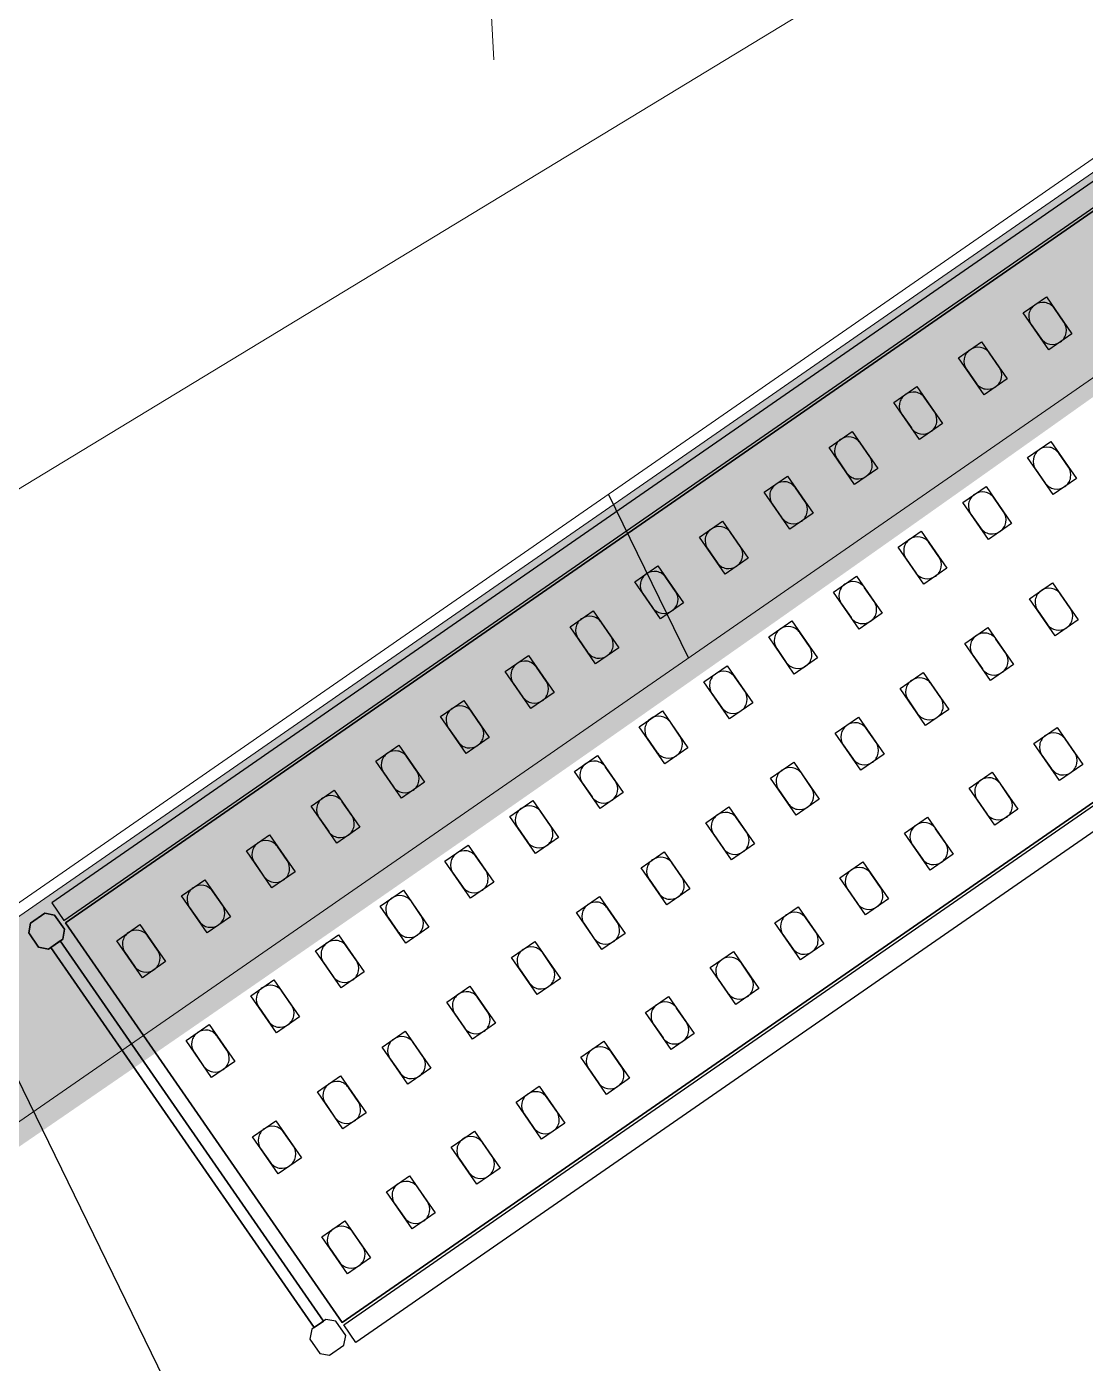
# Model space of a CAD drawing. Header units: millimetres. Extents: x 9159 to 17971, y 10368 to 13314.
# Drawn here: x 13920 to 14014.1, y 11922.2 to 12041 of the extents above; entities that cross this region are included whole.
import ezdxf

# ---------------------------------------------------------------- set-up
doc = ezdxf.new("R2010")
doc.units = ezdxf.units.MM
doc.header["$LTSCALE"] = 5
for name, color, linetype in [('200-EquipBlack-3d', 250, 'Continuous'), ('200-EquipBorder-2d', 9, 'Continuous'), ('200-EquipInternal-2d', 252, 'Continuous'), ('200-EquipSteel-3d', 9, 'Continuous')]:
    doc.layers.add(name, color=color, linetype=linetype)
doc.layers.add('200-InsPoint-3D', color=3, linetype='Continuous', plot=False)
for name, color, linetype, lineweight in [('A-DUVAR', 5, 'Continuous', 18), ('fusya-hatch', 230, 'Continuous', 0), ('SAF_DOSEME-TAS3', 251, 'Continuous', 0), ('SİLME  İZ', 42, 'Continuous', 0)]:
    doc.layers.add(name, color=color, linetype=linetype, lineweight=lineweight)

# ---------------------------------------------------------------- blocks, each defined once
blk = doc.blocks.new('BLS2580')
at = {"layer": '200-EquipBlack-3d'}
for points, elevation in [([(105.5, -120.5), (80.5, -120.5), (80.5, -80.5), (105.5, -80.5)], 1617), ([(105.5, -120.5), (80.5, -120.5), (80.5, -80.5), (105.5, -80.5)], 1167), ([(105.5, -120.5), (80.5, -120.5), (80.5, -80.5), (105.5, -80.5)], 717), ([(105.5, -120.5), (80.5, -120.5), (80.5, -80.5), (105.5, -80.5)], 267), ([(175.5, -120.5), (150.5, -120.5), (150.5, -80.5), (175.5, -80.5)], 1617), ([(175.5, -120.5), (150.5, -120.5), (150.5, -80.5), (175.5, -80.5)], 1167), ([(175.5, -120.5), (150.5, -120.5), (150.5, -80.5), (175.5, -80.5)], 717), ([(175.5, -120.5), (150.5, -120.5), (150.5, -80.5), (175.5, -80.5)], 267), ([(245.5, -120.5), (220.5, -120.5), (220.5, -80.5), (245.5, -80.5)], 1617), ([(245.5, -120.5), (220.5, -120.5), (220.5, -80.5), (245.5, -80.5)], 267), ([(245.5, -120.5), (220.5, -120.5), (220.5, -80.5), (245.5, -80.5)], 717), ([(245.5, -120.5), (220.5, -120.5), (220.5, -80.5), (245.5, -80.5)], 1167), ([(315.5, -120.5), (290.5, -120.5), (290.5, -80.5), (315.5, -80.5)], 1617), ([(315.5, -120.5), (290.5, -120.5), (290.5, -80.5), (315.5, -80.5)], 267), ([(315.5, -120.5), (290.5, -120.5), (290.5, -80.5), (315.5, -80.5)], 717), ([(315.5, -120.5), (290.5, -120.5), (290.5, -80.5), (315.5, -80.5)], 1167), ([(385.5, -120.5), (360.5, -120.5), (360.5, -80.5), (385.5, -80.5)], 1617), ([(385.5, -120.5), (360.5, -120.5), (360.5, -80.5), (385.5, -80.5)], 267), ([(385.5, -120.5), (360.5, -120.5), (360.5, -80.5), (385.5, -80.5)], 717), ([(385.5, -120.5), (360.5, -120.5), (360.5, -80.5), (385.5, -80.5)], 1167), ([(455.5, -120.5), (430.5, -120.5), (430.5, -80.5), (455.5, -80.5)], 1617), ([(455.5, -120.5), (430.5, -120.5), (430.5, -80.5), (455.5, -80.5)], 267), ([(455.5, -120.5), (430.5, -120.5), (430.5, -80.5), (455.5, -80.5)], 717), ([(455.5, -120.5), (430.5, -120.5), (430.5, -80.5), (455.5, -80.5)], 1167), ([(525.5, -120.5), (500.5, -120.5), (500.5, -80.5), (525.5, -80.5)], 1617), ([(525.5, -120.5), (500.5, -120.5), (500.5, -80.5), (525.5, -80.5)], 1167), ([(525.5, -120.5), (500.5, -120.5), (500.5, -80.5), (525.5, -80.5)], 717), ([(525.5, -120.5), (500.5, -120.5), (500.5, -80.5), (525.5, -80.5)], 267), ([(595.5, -120.5), (570.5, -120.5), (570.5, -80.5), (595.5, -80.5)], 1617), ([(595.5, -120.5), (570.5, -120.5), (570.5, -80.5), (595.5, -80.5)], 1167), ([(595.5, -120.5), (570.5, -120.5), (570.5, -80.5), (595.5, -80.5)], 717), ([(595.5, -120.5), (570.5, -120.5), (570.5, -80.5), (595.5, -80.5)], 267), ([(665.5, -120.5), (640.5, -120.5), (640.5, -80.5), (665.5, -80.5)], 1617), ([(665.5, -120.5), (640.5, -120.5), (640.5, -80.5), (665.5, -80.5)], 1167), ([(665.5, -120.5), (640.5, -120.5), (640.5, -80.5), (665.5, -80.5)], 717), ([(665.5, -120.5), (640.5, -120.5), (640.5, -80.5), (665.5, -80.5)], 267), ([(735.5, -120.5), (710.5, -120.5), (710.5, -80.5), (735.5, -80.5)], 1617), ([(735.5, -120.5), (710.5, -120.5), (710.5, -80.5), (735.5, -80.5)], 1167), ([(735.5, -120.5), (710.5, -120.5), (710.5, -80.5), (735.5, -80.5)], 717), ([(735.5, -120.5), (710.5, -120.5), (710.5, -80.5), (735.5, -80.5)], 267), ([(805.5, -120.5), (780.5, -120.5), (780.5, -80.5), (805.5, -80.5)], 1617), ([(805.5, -120.5), (780.5, -120.5), (780.5, -80.5), (805.5, -80.5)], 1167), ([(805.5, -120.5), (780.5, -120.5), (780.5, -80.5), (805.5, -80.5)], 717), ([(805.5, -120.5), (780.5, -120.5), (780.5, -80.5), (805.5, -80.5)], 267), ([(875.5, -120.5), (850.5, -120.5), (850.5, -80.5), (875.5, -80.5)], 1617), ([(875.5, -120.5), (850.5, -120.5), (850.5, -80.5), (875.5, -80.5)], 267), ([(875.5, -120.5), (850.5, -120.5), (850.5, -80.5), (875.5, -80.5)], 717), ([(875.5, -120.5), (850.5, -120.5), (850.5, -80.5), (875.5, -80.5)], 1167), ([(945.5, -120.5), (920.5, -120.5), (920.5, -80.5), (945.5, -80.5)], 1617), ([(945.5, -120.5), (920.5, -120.5), (920.5, -80.5), (945.5, -80.5)], 267), ([(945.5, -120.5), (920.5, -120.5), (920.5, -80.5), (945.5, -80.5)], 717), ([(945.5, -120.5), (920.5, -120.5), (920.5, -80.5), (945.5, -80.5)], 1167), ([(1015.5, -120.5), (990.5, -120.5), (990.5, -80.5), (1015.5, -80.5)], 1617), ([(1015.5, -120.5), (990.5, -120.5), (990.5, -80.5), (1015.5, -80.5)], 267), ([(1015.5, -120.5), (990.5, -120.5), (990.5, -80.5), (1015.5, -80.5)], 717), ([(1015.5, -120.5), (990.5, -120.5), (990.5, -80.5), (1015.5, -80.5)], 1167), ([(1085.5, -120.5), (1060.5, -120.5), (1060.5, -80.5), (1085.5, -80.5)], 1617), ([(1085.5, -120.5), (1060.5, -120.5), (1060.5, -80.5), (1085.5, -80.5)], 267), ([(1085.5, -120.5), (1060.5, -120.5), (1060.5, -80.5), (1085.5, -80.5)], 717), ([(1085.5, -120.5), (1060.5, -120.5), (1060.5, -80.5), (1085.5, -80.5)], 1167), ([(105.5, -228.5), (80.5, -228.5), (80.5, -188.5), (105.5, -188.5)], 1617), ([(105.5, -228.5), (80.5, -228.5), (80.5, -188.5), (105.5, -188.5)], 1167), ([(105.5, -228.5), (80.5, -228.5), (80.5, -188.5), (105.5, -188.5)], 717), ([(105.5, -228.5), (80.5, -228.5), (80.5, -188.5), (105.5, -188.5)], 267), ([(175.5, -228.5), (150.5, -228.5), (150.5, -188.5), (175.5, -188.5)], 1617), ([(175.5, -228.5), (150.5, -228.5), (150.5, -188.5), (175.5, -188.5)], 1167), ([(175.5, -228.5), (150.5, -228.5), (150.5, -188.5), (175.5, -188.5)], 717), ([(175.5, -228.5), (150.5, -228.5), (150.5, -188.5), (175.5, -188.5)], 267), ([(245.5, -228.5), (220.5, -228.5), (220.5, -188.5), (245.5, -188.5)], 1617), ([(245.5, -228.5), (220.5, -228.5), (220.5, -188.5), (245.5, -188.5)], 267), ([(245.5, -228.5), (220.5, -228.5), (220.5, -188.5), (245.5, -188.5)], 717), ([(245.5, -228.5), (220.5, -228.5), (220.5, -188.5), (245.5, -188.5)], 1167), ([(315.5, -228.5), (290.5, -228.5), (290.5, -188.5), (315.5, -188.5)], 1617), ([(315.5, -228.5), (290.5, -228.5), (290.5, -188.5), (315.5, -188.5)], 267), ([(315.5, -228.5), (290.5, -228.5), (290.5, -188.5), (315.5, -188.5)], 717), ([(315.5, -228.5), (290.5, -228.5), (290.5, -188.5), (315.5, -188.5)], 1167), ([(385.5, -228.5), (360.5, -228.5), (360.5, -188.5), (385.5, -188.5)], 1617), ([(385.5, -228.5), (360.5, -228.5), (360.5, -188.5), (385.5, -188.5)], 267), ([(385.5, -228.5), (360.5, -228.5), (360.5, -188.5), (385.5, -188.5)], 717), ([(385.5, -228.5), (360.5, -228.5), (360.5, -188.5), (385.5, -188.5)], 1167), ([(455.5, -228.5), (430.5, -228.5), (430.5, -188.5), (455.5, -188.5)], 1617), ([(455.5, -228.5), (430.5, -228.5), (430.5, -188.5), (455.5, -188.5)], 267), ([(455.5, -228.5), (430.5, -228.5), (430.5, -188.5), (455.5, -188.5)], 717), ([(455.5, -228.5), (430.5, -228.5), (430.5, -188.5), (455.5, -188.5)], 1167), ([(525.5, -228.5), (500.5, -228.5), (500.5, -188.5), (525.5, -188.5)], 1617), ([(525.5, -228.5), (500.5, -228.5), (500.5, -188.5), (525.5, -188.5)], 1167), ([(525.5, -228.5), (500.5, -228.5), (500.5, -188.5), (525.5, -188.5)], 717), ([(525.5, -228.5), (500.5, -228.5), (500.5, -188.5), (525.5, -188.5)], 267), ([(595.5, -228.5), (570.5, -228.5), (570.5, -188.5), (595.5, -188.5)], 1617), ([(595.5, -228.5), (570.5, -228.5), (570.5, -188.5), (595.5, -188.5)], 1167), ([(595.5, -228.5), (570.5, -228.5), (570.5, -188.5), (595.5, -188.5)], 717), ([(595.5, -228.5), (570.5, -228.5), (570.5, -188.5), (595.5, -188.5)], 267), ([(665.5, -228.5), (640.5, -228.5), (640.5, -188.5), (665.5, -188.5)], 1617), ([(665.5, -228.5), (640.5, -228.5), (640.5, -188.5), (665.5, -188.5)], 1167), ([(665.5, -228.5), (640.5, -228.5), (640.5, -188.5), (665.5, -188.5)], 717), ([(665.5, -228.5), (640.5, -228.5), (640.5, -188.5), (665.5, -188.5)], 267), ([(735.5, -228.5), (710.5, -228.5), (710.5, -188.5), (735.5, -188.5)], 1617), ([(735.5, -228.5), (710.5, -228.5), (710.5, -188.5), (735.5, -188.5)], 1167), ([(735.5, -228.5), (710.5, -228.5), (710.5, -188.5), (735.5, -188.5)], 717), ([(735.5, -228.5), (710.5, -228.5), (710.5, -188.5), (735.5, -188.5)], 267), ([(805.5, -228.5), (780.5, -228.5), (780.5, -188.5), (805.5, -188.5)], 1617), ([(805.5, -228.5), (780.5, -228.5), (780.5, -188.5), (805.5, -188.5)], 1167), ([(805.5, -228.5), (780.5, -228.5), (780.5, -188.5), (805.5, -188.5)], 717), ([(805.5, -228.5), (780.5, -228.5), (780.5, -188.5), (805.5, -188.5)], 267), ([(875.5, -228.5), (850.5, -228.5), (850.5, -188.5), (875.5, -188.5)], 1617), ([(875.5, -228.5), (850.5, -228.5), (850.5, -188.5), (875.5, -188.5)], 267), ([(875.5, -228.5), (850.5, -228.5), (850.5, -188.5), (875.5, -188.5)], 717), ([(875.5, -228.5), (850.5, -228.5), (850.5, -188.5), (875.5, -188.5)], 1167), ([(945.5, -228.5), (920.5, -228.5), (920.5, -188.5), (945.5, -188.5)], 1617), ([(945.5, -228.5), (920.5, -228.5), (920.5, -188.5), (945.5, -188.5)], 267), ([(945.5, -228.5), (920.5, -228.5), (920.5, -188.5), (945.5, -188.5)], 717), ([(945.5, -228.5), (920.5, -228.5), (920.5, -188.5), (945.5, -188.5)], 1167), ([(1015.5, -228.5), (990.5, -228.5), (990.5, -188.5), (1015.5, -188.5)], 1617), ([(1015.5, -228.5), (990.5, -228.5), (990.5, -188.5), (1015.5, -188.5)], 267), ([(1015.5, -228.5), (990.5, -228.5), (990.5, -188.5), (1015.5, -188.5)], 717), ([(1015.5, -228.5), (990.5, -228.5), (990.5, -188.5), (1015.5, -188.5)], 1167), ([(105.5, -332.5), (80.5, -332.5), (80.5, -292.5), (105.5, -292.5)], 1617), ([(105.5, -332.5), (80.5, -332.5), (80.5, -292.5), (105.5, -292.5)], 1167), ([(105.5, -332.5), (80.5, -332.5), (80.5, -292.5), (105.5, -292.5)], 717), ([(105.5, -332.5), (80.5, -332.5), (80.5, -292.5), (105.5, -292.5)], 267), ([(175.5, -332.5), (150.5, -332.5), (150.5, -292.5), (175.5, -292.5)], 1617), ([(175.5, -332.5), (150.5, -332.5), (150.5, -292.5), (175.5, -292.5)], 1167), ([(175.5, -332.5), (150.5, -332.5), (150.5, -292.5), (175.5, -292.5)], 717), ([(175.5, -332.5), (150.5, -332.5), (150.5, -292.5), (175.5, -292.5)], 267), ([(245.5, -332.5), (220.5, -332.5), (220.5, -292.5), (245.5, -292.5)], 1617), ([(245.5, -332.5), (220.5, -332.5), (220.5, -292.5), (245.5, -292.5)], 267), ([(245.5, -332.5), (220.5, -332.5), (220.5, -292.5), (245.5, -292.5)], 717), ([(245.5, -332.5), (220.5, -332.5), (220.5, -292.5), (245.5, -292.5)], 1167), ([(315.5, -332.5), (290.5, -332.5), (290.5, -292.5), (315.5, -292.5)], 1617), ([(315.5, -332.5), (290.5, -332.5), (290.5, -292.5), (315.5, -292.5)], 267), ([(315.5, -332.5), (290.5, -332.5), (290.5, -292.5), (315.5, -292.5)], 717), ([(315.5, -332.5), (290.5, -332.5), (290.5, -292.5), (315.5, -292.5)], 1167), ([(385.5, -332.5), (360.5, -332.5), (360.5, -292.5), (385.5, -292.5)], 1617), ([(385.5, -332.5), (360.5, -332.5), (360.5, -292.5), (385.5, -292.5)], 267), ([(385.5, -332.5), (360.5, -332.5), (360.5, -292.5), (385.5, -292.5)], 717), ([(385.5, -332.5), (360.5, -332.5), (360.5, -292.5), (385.5, -292.5)], 1167), ([(455.5, -332.5), (430.5, -332.5), (430.5, -292.5), (455.5, -292.5)], 1617), ([(455.5, -332.5), (430.5, -332.5), (430.5, -292.5), (455.5, -292.5)], 267), ([(455.5, -332.5), (430.5, -332.5), (430.5, -292.5), (455.5, -292.5)], 717), ([(455.5, -332.5), (430.5, -332.5), (430.5, -292.5), (455.5, -292.5)], 1167), ([(525.5, -332.5), (500.5, -332.5), (500.5, -292.5), (525.5, -292.5)], 1617), ([(525.5, -332.5), (500.5, -332.5), (500.5, -292.5), (525.5, -292.5)], 1167), ([(525.5, -332.5), (500.5, -332.5), (500.5, -292.5), (525.5, -292.5)], 717), ([(525.5, -332.5), (500.5, -332.5), (500.5, -292.5), (525.5, -292.5)], 267), ([(595.5, -332.5), (570.5, -332.5), (570.5, -292.5), (595.5, -292.5)], 1617), ([(595.5, -332.5), (570.5, -332.5), (570.5, -292.5), (595.5, -292.5)], 1167), ([(595.5, -332.5), (570.5, -332.5), (570.5, -292.5), (595.5, -292.5)], 717), ([(595.5, -332.5), (570.5, -332.5), (570.5, -292.5), (595.5, -292.5)], 267), ([(665.5, -332.5), (640.5, -332.5), (640.5, -292.5), (665.5, -292.5)], 1617), ([(665.5, -332.5), (640.5, -332.5), (640.5, -292.5), (665.5, -292.5)], 1167), ([(665.5, -332.5), (640.5, -332.5), (640.5, -292.5), (665.5, -292.5)], 717), ([(665.5, -332.5), (640.5, -332.5), (640.5, -292.5), (665.5, -292.5)], 267), ([(735.5, -332.5), (710.5, -332.5), (710.5, -292.5), (735.5, -292.5)], 1617), ([(735.5, -332.5), (710.5, -332.5), (710.5, -292.5), (735.5, -292.5)], 1167), ([(735.5, -332.5), (710.5, -332.5), (710.5, -292.5), (735.5, -292.5)], 717), ([(735.5, -332.5), (710.5, -332.5), (710.5, -292.5), (735.5, -292.5)], 267), ([(805.5, -332.5), (780.5, -332.5), (780.5, -292.5), (805.5, -292.5)], 1617), ([(805.5, -332.5), (780.5, -332.5), (780.5, -292.5), (805.5, -292.5)], 1167), ([(805.5, -332.5), (780.5, -332.5), (780.5, -292.5), (805.5, -292.5)], 717), ([(805.5, -332.5), (780.5, -332.5), (780.5, -292.5), (805.5, -292.5)], 267), ([(875.5, -332.5), (850.5, -332.5), (850.5, -292.5), (875.5, -292.5)], 1617), ([(875.5, -332.5), (850.5, -332.5), (850.5, -292.5), (875.5, -292.5)], 267), ([(875.5, -332.5), (850.5, -332.5), (850.5, -292.5), (875.5, -292.5)], 717), ([(875.5, -332.5), (850.5, -332.5), (850.5, -292.5), (875.5, -292.5)], 1167), ([(945.5, -332.5), (920.5, -332.5), (920.5, -292.5), (945.5, -292.5)], 1617), ([(945.5, -332.5), (920.5, -332.5), (920.5, -292.5), (945.5, -292.5)], 267), ([(945.5, -332.5), (920.5, -332.5), (920.5, -292.5), (945.5, -292.5)], 717), ([(945.5, -332.5), (920.5, -332.5), (920.5, -292.5), (945.5, -292.5)], 1167), ([(105.5, -440.5), (80.5, -440.5), (80.5, -400.5), (105.5, -400.5)], 1617), ([(105.5, -440.5), (80.5, -440.5), (80.5, -400.5), (105.5, -400.5)], 1167), ([(105.5, -440.5), (80.5, -440.5), (80.5, -400.5), (105.5, -400.5)], 717), ([(105.5, -440.5), (80.5, -440.5), (80.5, -400.5), (105.5, -400.5)], 267), ([(175.5, -440.5), (150.5, -440.5), (150.5, -400.5), (175.5, -400.5)], 1617), ([(175.5, -440.5), (150.5, -440.5), (150.5, -400.5), (175.5, -400.5)], 1167), ([(175.5, -440.5), (150.5, -440.5), (150.5, -400.5), (175.5, -400.5)], 717), ([(175.5, -440.5), (150.5, -440.5), (150.5, -400.5), (175.5, -400.5)], 267), ([(245.5, -440.5), (220.5, -440.5), (220.5, -400.5), (245.5, -400.5)], 1617), ([(245.5, -440.5), (220.5, -440.5), (220.5, -400.5), (245.5, -400.5)], 267), ([(245.5, -440.5), (220.5, -440.5), (220.5, -400.5), (245.5, -400.5)], 717), ([(245.5, -440.5), (220.5, -440.5), (220.5, -400.5), (245.5, -400.5)], 1167), ([(315.5, -440.5), (290.5, -440.5), (290.5, -400.5), (315.5, -400.5)], 1617), ([(315.5, -440.5), (290.5, -440.5), (290.5, -400.5), (315.5, -400.5)], 267), ([(315.5, -440.5), (290.5, -440.5), (290.5, -400.5), (315.5, -400.5)], 717), ([(315.5, -440.5), (290.5, -440.5), (290.5, -400.5), (315.5, -400.5)], 1167), ([(385.5, -440.5), (360.5, -440.5), (360.5, -400.5), (385.5, -400.5)], 1617), ([(385.5, -440.5), (360.5, -440.5), (360.5, -400.5), (385.5, -400.5)], 267), ([(385.5, -440.5), (360.5, -440.5), (360.5, -400.5), (385.5, -400.5)], 717), ([(385.5, -440.5), (360.5, -440.5), (360.5, -400.5), (385.5, -400.5)], 1167), ([(455.5, -440.5), (430.5, -440.5), (430.5, -400.5), (455.5, -400.5)], 1617), ([(455.5, -440.5), (430.5, -440.5), (430.5, -400.5), (455.5, -400.5)], 267), ([(455.5, -440.5), (430.5, -440.5), (430.5, -400.5), (455.5, -400.5)], 717), ([(455.5, -440.5), (430.5, -440.5), (430.5, -400.5), (455.5, -400.5)], 1167), ([(525.5, -440.5), (500.5, -440.5), (500.5, -400.5), (525.5, -400.5)], 1617), ([(525.5, -440.5), (500.5, -440.5), (500.5, -400.5), (525.5, -400.5)], 1167), ([(525.5, -440.5), (500.5, -440.5), (500.5, -400.5), (525.5, -400.5)], 717), ([(525.5, -440.5), (500.5, -440.5), (500.5, -400.5), (525.5, -400.5)], 267), ([(595.5, -440.5), (570.5, -440.5), (570.5, -400.5), (595.5, -400.5)], 1617), ([(595.5, -440.5), (570.5, -440.5), (570.5, -400.5), (595.5, -400.5)], 1167), ([(595.5, -440.5), (570.5, -440.5), (570.5, -400.5), (595.5, -400.5)], 717), ([(595.5, -440.5), (570.5, -440.5), (570.5, -400.5), (595.5, -400.5)], 267), ([(665.5, -440.5), (640.5, -440.5), (640.5, -400.5), (665.5, -400.5)], 1617), ([(665.5, -440.5), (640.5, -440.5), (640.5, -400.5), (665.5, -400.5)], 1167), ([(665.5, -440.5), (640.5, -440.5), (640.5, -400.5), (665.5, -400.5)], 717), ([(665.5, -440.5), (640.5, -440.5), (640.5, -400.5), (665.5, -400.5)], 267), ([(735.5, -440.5), (710.5, -440.5), (710.5, -400.5), (735.5, -400.5)], 1617), ([(735.5, -440.5), (710.5, -440.5), (710.5, -400.5), (735.5, -400.5)], 1167), ([(735.5, -440.5), (710.5, -440.5), (710.5, -400.5), (735.5, -400.5)], 717), ([(735.5, -440.5), (710.5, -440.5), (710.5, -400.5), (735.5, -400.5)], 267), ([(805.5, -440.5), (780.5, -440.5), (780.5, -400.5), (805.5, -400.5)], 1617), ([(805.5, -440.5), (780.5, -440.5), (780.5, -400.5), (805.5, -400.5)], 1167), ([(805.5, -440.5), (780.5, -440.5), (780.5, -400.5), (805.5, -400.5)], 717), ([(805.5, -440.5), (780.5, -440.5), (780.5, -400.5), (805.5, -400.5)], 267), ([(875.5, -440.5), (850.5, -440.5), (850.5, -400.5), (875.5, -400.5)], 1617), ([(875.5, -440.5), (850.5, -440.5), (850.5, -400.5), (875.5, -400.5)], 267), ([(875.5, -440.5), (850.5, -440.5), (850.5, -400.5), (875.5, -400.5)], 717), ([(875.5, -440.5), (850.5, -440.5), (850.5, -400.5), (875.5, -400.5)], 1167)]:
    blk.add_lwpolyline(points, close=True, dxfattribs=dict(at, elevation=elevation))
at = {"layer": '200-EquipBorder-2d'}
for points in [[(52, -39), (1292, -39), (1292, -20), (52, -20)], [(52, -476), (1292, -476), (1292, -495), (52, -495)]]:
    blk.add_lwpolyline(points, close=True, dxfattribs=at)
for points in [[(26.3, -52), (20, -45.7), (20, -30.3), (26.3, -24), (41.7, -24), (48, -30.3), (48, -45.7), (41.7, -52), (26.3, -52)], [(28.9, -463), (39.1, -463), (39.1, -52), (28.9, -52), (28.9, -463)], [(26.3, -463), (20, -469.3), (20, -484.7), (26.3, -491), (41.7, -491), (48, -484.7), (48, -469.3), (41.7, -463), (26.3, -463)]]:
    blk.add_lwpolyline(points, dxfattribs=at)
at = {"layer": '200-EquipInternal-2d'}
blk.add_lwpolyline([(1292, -473.5), (52, -473.5), (52, -41.5), (1292, -41.5)], close=True, dxfattribs=at)
for points in [[(80.5, -93), (80.5, -108, 0.414214), (93, -120.5, 0.414214), (105.5, -108), (105.5, -93, 0.414214), (93, -80.5, 0.414214), (80.5, -93, 0.414214)], [(150.5, -93), (150.5, -108, 0.414214), (163, -120.5, 0.414214), (175.5, -108), (175.5, -93, 0.414214), (163, -80.5, 0.414214), (150.5, -93, 0.414214)], [(220.5, -93), (220.5, -108, 0.414214), (233, -120.5, 0.414214), (245.5, -108), (245.5, -93, 0.414214), (233, -80.5, 0.414214), (220.5, -93, 0.414214)], [(290.5, -93), (290.5, -108, 0.414214), (303, -120.5, 0.414214), (315.5, -108), (315.5, -93, 0.414214), (303, -80.5, 0.414214), (290.5, -93, 0.414214)], [(360.5, -93), (360.5, -108, 0.414214), (373, -120.5, 0.414214), (385.5, -108), (385.5, -93, 0.414214), (373, -80.5, 0.414214), (360.5, -93, 0.414214)], [(430.5, -93), (430.5, -108, 0.414214), (443, -120.5, 0.414214), (455.5, -108), (455.5, -93, 0.414214), (443, -80.5, 0.414214), (430.5, -93, 0.414214)], [(500.5, -93), (500.5, -108, 0.414214), (513, -120.5, 0.414214), (525.5, -108), (525.5, -93, 0.414214), (513, -80.5, 0.414214), (500.5, -93, 0.414214)], [(570.5, -93), (570.5, -108, 0.414214), (583, -120.5, 0.414214), (595.5, -108), (595.5, -93, 0.414214), (583, -80.5, 0.414214), (570.5, -93, 0.414214)], [(640.5, -93), (640.5, -108, 0.414214), (653, -120.5, 0.414214), (665.5, -108), (665.5, -93, 0.414214), (653, -80.5, 0.414214), (640.5, -93, 0.414214)], [(710.5, -93), (710.5, -108, 0.414214), (723, -120.5, 0.414214), (735.5, -108), (735.5, -93, 0.414214), (723, -80.5, 0.414214), (710.5, -93, 0.414214)], [(780.5, -93), (780.5, -108, 0.414214), (793, -120.5, 0.414214), (805.5, -108), (805.5, -93, 0.414214), (793, -80.5, 0.414214), (780.5, -93, 0.414214)], [(850.5, -93), (850.5, -108, 0.414214), (863, -120.5, 0.414214), (875.5, -108), (875.5, -93, 0.414214), (863, -80.5, 0.414214), (850.5, -93, 0.414214)], [(920.5, -93), (920.5, -108, 0.414214), (933, -120.5, 0.414214), (945.5, -108), (945.5, -93, 0.414214), (933, -80.5, 0.414214), (920.5, -93, 0.414214)], [(990.5, -93), (990.5, -108, 0.414214), (1003, -120.5, 0.414214), (1015.5, -108), (1015.5, -93, 0.414214), (1003, -80.5, 0.414214), (990.5, -93, 0.414214)], [(1060.5, -93), (1060.5, -108, 0.414214), (1073, -120.5, 0.414214), (1085.5, -108), (1085.5, -93, 0.414214), (1073, -80.5, 0.414214), (1060.5, -93, 0.414214)], [(80.5, -201), (80.5, -216, 0.414214), (93, -228.5, 0.414214), (105.5, -216), (105.5, -201, 0.414214), (93, -188.5, 0.414214), (80.5, -201, 0.414214)], [(150.5, -201), (150.5, -216, 0.414214), (163, -228.5, 0.414214), (175.5, -216), (175.5, -201, 0.414214), (163, -188.5, 0.414214), (150.5, -201, 0.414214)], [(220.5, -201), (220.5, -216, 0.414214), (233, -228.5, 0.414214), (245.5, -216), (245.5, -201, 0.414214), (233, -188.5, 0.414214), (220.5, -201, 0.414214)], [(290.5, -201), (290.5, -216, 0.414214), (303, -228.5, 0.414214), (315.5, -216), (315.5, -201, 0.414214), (303, -188.5, 0.414214), (290.5, -201, 0.414214)], [(360.5, -201), (360.5, -216, 0.414214), (373, -228.5, 0.414214), (385.5, -216), (385.5, -201, 0.414214), (373, -188.5, 0.414214), (360.5, -201, 0.414214)], [(430.5, -201), (430.5, -216, 0.414214), (443, -228.5, 0.414214), (455.5, -216), (455.5, -201, 0.414214), (443, -188.5, 0.414214), (430.5, -201, 0.414214)], [(500.5, -201), (500.5, -216, 0.414214), (513, -228.5, 0.414214), (525.5, -216), (525.5, -201, 0.414214), (513, -188.5, 0.414214), (500.5, -201, 0.414214)], [(570.5, -201), (570.5, -216, 0.414214), (583, -228.5, 0.414214), (595.5, -216), (595.5, -201, 0.414214), (583, -188.5, 0.414214), (570.5, -201, 0.414214)], [(640.5, -201), (640.5, -216, 0.414214), (653, -228.5, 0.414214), (665.5, -216), (665.5, -201, 0.414214), (653, -188.5, 0.414214), (640.5, -201, 0.414214)], [(710.5, -201), (710.5, -216, 0.414214), (723, -228.5, 0.414214), (735.5, -216), (735.5, -201, 0.414214), (723, -188.5, 0.414214), (710.5, -201, 0.414214)], [(780.5, -201), (780.5, -216, 0.414214), (793, -228.5, 0.414214), (805.5, -216), (805.5, -201, 0.414214), (793, -188.5, 0.414214), (780.5, -201, 0.414214)], [(850.5, -201), (850.5, -216, 0.414214), (863, -228.5, 0.414214), (875.5, -216), (875.5, -201, 0.414214), (863, -188.5, 0.414214), (850.5, -201, 0.414214)], [(920.5, -201), (920.5, -216, 0.414214), (933, -228.5, 0.414214), (945.5, -216), (945.5, -201, 0.414214), (933, -188.5, 0.414214), (920.5, -201, 0.414214)], [(990.5, -201), (990.5, -216, 0.414214), (1003, -228.5, 0.414214), (1015.5, -216), (1015.5, -201, 0.414214), (1003, -188.5, 0.414214), (990.5, -201, 0.414214)], [(80.5, -305), (80.5, -320, 0.414214), (93, -332.5, 0.414214), (105.5, -320), (105.5, -305, 0.414214), (93, -292.5, 0.414214), (80.5, -305, 0.414214)], [(150.5, -305), (150.5, -320, 0.414214), (163, -332.5, 0.414214), (175.5, -320), (175.5, -305, 0.414214), (163, -292.5, 0.414214), (150.5, -305, 0.414214)], [(220.5, -305), (220.5, -320, 0.414214), (233, -332.5, 0.414214), (245.5, -320), (245.5, -305, 0.414214), (233, -292.5, 0.414214), (220.5, -305, 0.414214)], [(290.5, -305), (290.5, -320, 0.414214), (303, -332.5, 0.414214), (315.5, -320), (315.5, -305, 0.414214), (303, -292.5, 0.414214), (290.5, -305, 0.414214)], [(360.5, -305), (360.5, -320, 0.414214), (373, -332.5, 0.414214), (385.5, -320), (385.5, -305, 0.414214), (373, -292.5, 0.414214), (360.5, -305, 0.414214)], [(430.5, -305), (430.5, -320, 0.414214), (443, -332.5, 0.414214), (455.5, -320), (455.5, -305, 0.414214), (443, -292.5, 0.414214), (430.5, -305, 0.414214)], [(500.5, -305), (500.5, -320, 0.414214), (513, -332.5, 0.414214), (525.5, -320), (525.5, -305, 0.414214), (513, -292.5, 0.414214), (500.5, -305, 0.414214)], [(570.5, -305), (570.5, -320, 0.414214), (583, -332.5, 0.414214), (595.5, -320), (595.5, -305, 0.414214), (583, -292.5, 0.414214), (570.5, -305, 0.414214)], [(640.5, -305), (640.5, -320, 0.414214), (653, -332.5, 0.414214), (665.5, -320), (665.5, -305, 0.414214), (653, -292.5, 0.414214), (640.5, -305, 0.414214)], [(710.5, -305), (710.5, -320, 0.414214), (723, -332.5, 0.414214), (735.5, -320), (735.5, -305, 0.414214), (723, -292.5, 0.414214), (710.5, -305, 0.414214)], [(780.5, -305), (780.5, -320, 0.414214), (793, -332.5, 0.414214), (805.5, -320), (805.5, -305, 0.414214), (793, -292.5, 0.414214), (780.5, -305, 0.414214)], [(850.5, -305), (850.5, -320, 0.414214), (863, -332.5, 0.414214), (875.5, -320), (875.5, -305, 0.414214), (863, -292.5, 0.414214), (850.5, -305, 0.414214)], [(920.5, -305), (920.5, -320, 0.414214), (933, -332.5, 0.414214), (945.5, -320), (945.5, -305, 0.414214), (933, -292.5, 0.414214), (920.5, -305, 0.414214)], [(80.5, -413), (80.5, -428, 0.414214), (93, -440.5, 0.414214), (105.5, -428), (105.5, -413, 0.414214), (93, -400.5, 0.414214), (80.5, -413, 0.414214)], [(150.5, -413), (150.5, -428, 0.414214), (163, -440.5, 0.414214), (175.5, -428), (175.5, -413, 0.414214), (163, -400.5, 0.414214), (150.5, -413, 0.414214)], [(220.5, -413), (220.5, -428, 0.414214), (233, -440.5, 0.414214), (245.5, -428), (245.5, -413, 0.414214), (233, -400.5, 0.414214), (220.5, -413, 0.414214)], [(290.5, -413), (290.5, -428, 0.414214), (303, -440.5, 0.414214), (315.5, -428), (315.5, -413, 0.414214), (303, -400.5, 0.414214), (290.5, -413, 0.414214)], [(360.5, -413), (360.5, -428, 0.414214), (373, -440.5, 0.414214), (385.5, -428), (385.5, -413, 0.414214), (373, -400.5, 0.414214), (360.5, -413, 0.414214)], [(430.5, -413), (430.5, -428, 0.414214), (443, -440.5, 0.414214), (455.5, -428), (455.5, -413, 0.414214), (443, -400.5, 0.414214), (430.5, -413, 0.414214)], [(500.5, -413), (500.5, -428, 0.414214), (513, -440.5, 0.414214), (525.5, -428), (525.5, -413, 0.414214), (513, -400.5, 0.414214), (500.5, -413, 0.414214)], [(570.5, -413), (570.5, -428, 0.414214), (583, -440.5, 0.414214), (595.5, -428), (595.5, -413, 0.414214), (583, -400.5, 0.414214), (570.5, -413, 0.414214)], [(640.5, -413), (640.5, -428, 0.414214), (653, -440.5, 0.414214), (665.5, -428), (665.5, -413, 0.414214), (653, -400.5, 0.414214), (640.5, -413, 0.414214)], [(710.5, -413), (710.5, -428, 0.414214), (723, -440.5, 0.414214), (735.5, -428), (735.5, -413, 0.414214), (723, -400.5, 0.414214), (710.5, -413, 0.414214)], [(780.5, -413), (780.5, -428, 0.414214), (793, -440.5, 0.414214), (805.5, -428), (805.5, -413, 0.414214), (793, -400.5, 0.414214), (780.5, -413, 0.414214)], [(850.5, -413), (850.5, -428, 0.414214), (863, -440.5, 0.414214), (875.5, -428), (875.5, -413, 0.414214), (863, -400.5, 0.414214), (850.5, -413, 0.414214)]]:
    blk.add_lwpolyline(points, format="xyb", dxfattribs=at)
at = {"layer": '200-EquipSteel-3d'}
for points in [[(26.3, -24), (20, -30.3), (20, -45.7), (26.3, -52), (41.7, -52), (48, -45.7), (48, -30.3), (41.7, -24), (26.3, -24)], [(26.3, -463), (20, -469.3), (20, -484.7), (26.3, -491), (41.7, -491), (48, -484.7), (48, -469.3), (41.7, -463), (26.3, -463)]]:
    blk.add_lwpolyline(points, dxfattribs=at)
at = {"layer": '200-InsPoint-3D', "flags": 9}
blk.add_attdef('DISTANG', (0, 0), '', height=1, dxfattribs=at)
at = {"layer": '200-EquipSteel-3d'}
mesh = blk.add_polymesh((6, 3), dxfattribs=at)
for k, corner in enumerate([(52, -473.5, 1615), (52, -473.5, 1585), (52, -473.5, 1585), (52, -41.5, 1615), (52, -41.5, 1585), (52, -41.5, 1585), (1292, -41.5, 1615), (1292, -41.5, 1585), (52, -41.5, 1585), (1292, -473.5, 1615), (1292, -473.5, 1585), (52, -473.5, 1585), (1292, -473.5, 1615), (1292, -473.5, 1615), (52, -473.5, 1615), (1292, -41.5, 1615), (1292, -41.5, 1615), (52, -41.5, 1615)]):
    mesh.set_mesh_vertex(divmod(k, 3), corner)
mesh = blk.add_polymesh((6, 3), dxfattribs=at)
for k, corner in enumerate([(52, -473.5, 265), (52, -473.5, 235), (52, -473.5, 235), (52, -41.5, 265), (52, -41.5, 235), (52, -41.5, 235), (1292, -41.5, 265), (1292, -41.5, 235), (52, -41.5, 235), (1292, -473.5, 265), (1292, -473.5, 235), (52, -473.5, 235), (1292, -473.5, 265), (1292, -473.5, 265), (52, -473.5, 265), (1292, -41.5, 265), (1292, -41.5, 265), (52, -41.5, 265)]):
    mesh.set_mesh_vertex(divmod(k, 3), corner)
mesh = blk.add_polymesh((6, 3), dxfattribs=at)
for k, corner in enumerate([(52, -473.5, 715), (52, -473.5, 685), (52, -473.5, 685), (52, -41.5, 715), (52, -41.5, 685), (52, -41.5, 685), (1292, -41.5, 715), (1292, -41.5, 685), (52, -41.5, 685), (1292, -473.5, 715), (1292, -473.5, 685), (52, -473.5, 685), (1292, -473.5, 715), (1292, -473.5, 715), (52, -473.5, 715), (1292, -41.5, 715), (1292, -41.5, 715), (52, -41.5, 715)]):
    mesh.set_mesh_vertex(divmod(k, 3), corner)
mesh = blk.add_polymesh((6, 3), dxfattribs=at)
for k, corner in enumerate([(52, -473.5, 1165), (52, -473.5, 1135), (52, -473.5, 1135), (52, -41.5, 1165), (52, -41.5, 1135), (52, -41.5, 1135), (1292, -41.5, 1165), (1292, -41.5, 1135), (52, -41.5, 1135), (1292, -473.5, 1165), (1292, -473.5, 1135), (52, -473.5, 1135), (1292, -473.5, 1165), (1292, -473.5, 1165), (52, -473.5, 1165), (1292, -41.5, 1165), (1292, -41.5, 1165), (52, -41.5, 1165)]):
    mesh.set_mesh_vertex(divmod(k, 3), corner)
mesh = blk.add_polymesh((6, 3), dxfattribs=at)
for k, corner in enumerate([(28.9, -52, 1670), (28.9, -52, 1650), (28.9, -52, 1650), (39.1, -52, 1670), (39.1, -52, 1650), (39.1, -52, 1650), (39.1, -463, 1670), (39.1, -463, 1650), (39.1, -52, 1650), (28.9, -463, 1670), (28.9, -463, 1650), (28.9, -52, 1650), (28.9, -463, 1670), (28.9, -463, 1670), (28.9, -52, 1670), (39.1, -463, 1670), (39.1, -463, 1670), (39.1, -52, 1670)]):
    mesh.set_mesh_vertex(divmod(k, 3), corner)
mesh = blk.add_polymesh((6, 3), dxfattribs=at)
for k, corner in enumerate([(28.9, -52, 920), (28.9, -52, 900), (28.9, -52, 900), (39.1, -52, 920), (39.1, -52, 900), (39.1, -52, 900), (39.1, -463, 920), (39.1, -463, 900), (39.1, -52, 900), (28.9, -463, 920), (28.9, -463, 900), (28.9, -52, 900), (28.9, -463, 920), (28.9, -463, 920), (28.9, -52, 920), (39.1, -463, 920), (39.1, -463, 920), (39.1, -52, 920)]):
    mesh.set_mesh_vertex(divmod(k, 3), corner)
mesh = blk.add_polymesh((6, 3), dxfattribs=at)
for k, corner in enumerate([(28.9, -52, 260), (28.9, -52, 240), (28.9, -52, 240), (39.1, -52, 260), (39.1, -52, 240), (39.1, -52, 240), (39.1, -463, 260), (39.1, -463, 240), (39.1, -52, 240), (28.9, -463, 260), (28.9, -463, 240), (28.9, -52, 240), (28.9, -463, 260), (28.9, -463, 260), (28.9, -52, 260), (39.1, -463, 260), (39.1, -463, 260), (39.1, -52, 260)]):
    mesh.set_mesh_vertex(divmod(k, 3), corner)

msp = doc.modelspace()

# ---------------------------------------------------------------- hatches: boundary and pattern name
at = {"layer": 'fusya-hatch'}
h = msp.add_hatch(color=256, dxfattribs=at)
edge = h.paths.add_edge_path()
edge.add_line((14078.15, 12053.66), (14069.61, 12065.99))
edge.add_arc((-419968.16, 638584.82), 762177.56, 304.68911963, 304.71332262, ccw=False)
edge.add_line((13804.91, 11882.7), (13813.45, 11870.37))
edge.add_arc((10085.12, 17537.3), 6783.41, 303.34138, 306.061062)

# ---------------------------------------------------------------- linework, layer by layer
for p, q in [((13978.85, 11984.9), (13971.74, 11999.44)), ((14009.49, 11762.68), (13912.64, 11960.95))]:
    msp.add_line(p, q)
at = {"layer": 'A-DUVAR'}
for p, q in [((13902.18, 11989.51), (14119.94, 12121.72)), ((14133.14, 12111.2), (13804.35, 11883.52)), ((14069.61, 12065.99), (13804.91, 11882.7)), ((14078.15, 12053.66), (13813.45, 11870.37))]:
    msp.add_line(p, q, dxfattribs=at)
at = {"layer": 'SAF_DOSEME-TAS3'}
msp.add_line((13932.91, 12584.28), (13961.53, 12038.05), dxfattribs=at)
at = {"layer": 'SİLME  İZ'}
msp.add_lwpolyline([(14296.61, 12261.04, 0.019777), (13878.43, 12039.34, 0.019777)], format="xyb", dxfattribs=at)

# ---------------------------------------------------------------- block references
at = {"xscale": 0.09999999999991728, "yscale": 0.09999999999854481, "zscale": 0.1, "rotation": 34.70122112476592}
msp.add_blockref('BLS2580', (13916.83, 11961.81), dxfattribs=at)

doc.saveas('drawing.dxf')
